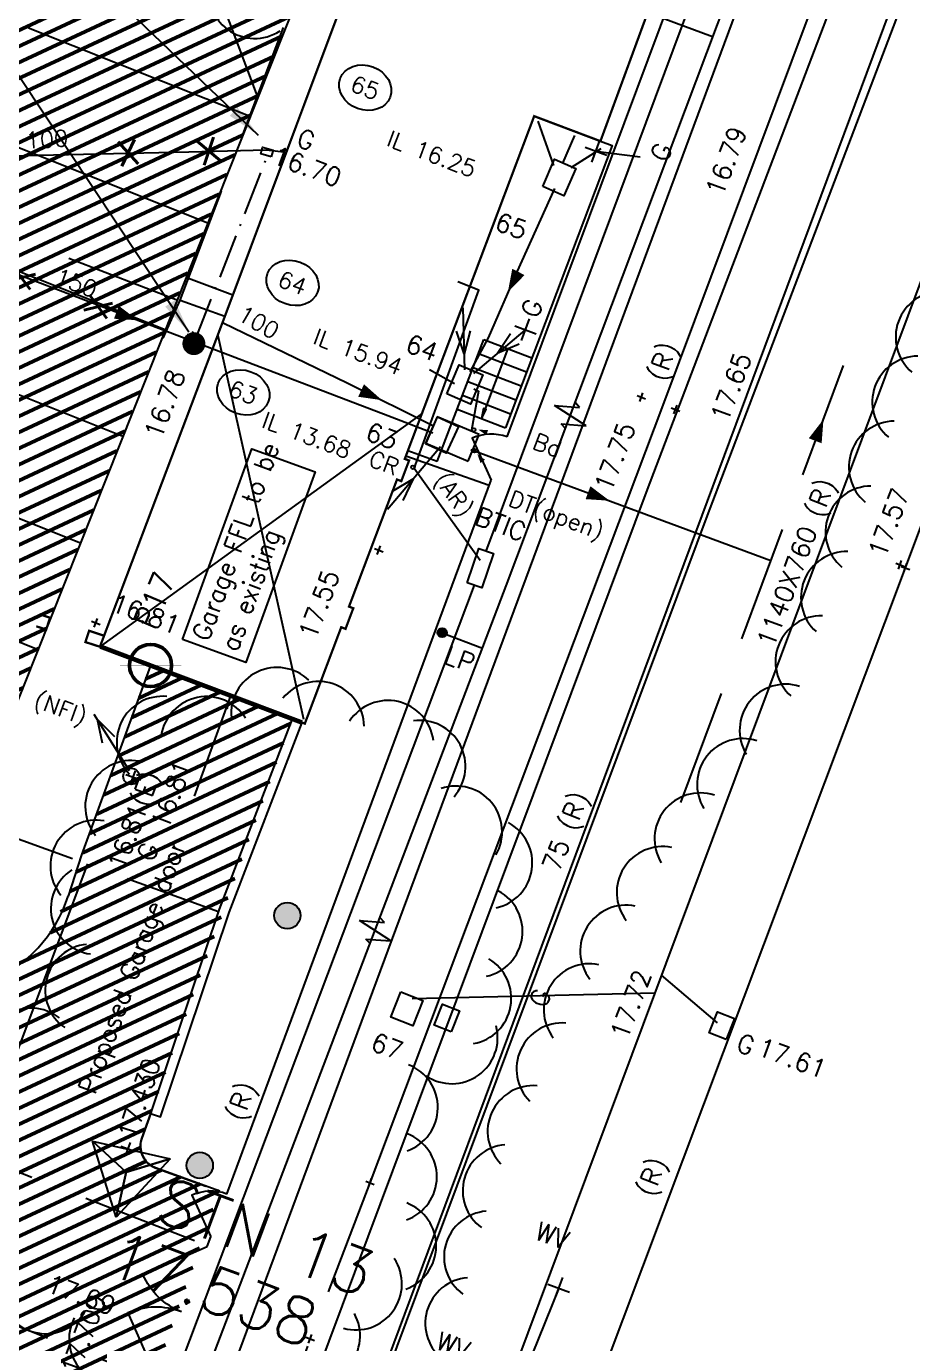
# Model space of a CAD drawing. Header units: millimetres. Extents: x 521005098 to 521837086, y 174609906 to 175681253.
# Drawn here: x 521452388 to 521471702, y 174637008 to 174665702 of the extents above; entities that cross this region are included whole.
import ezdxf
from ezdxf.enums import TextEntityAlignment as Align

# ---------------------------------------------------------------- set-up
doc = ezdxf.new("R2010")
doc.units = ezdxf.units.MM
doc.header["$LTSCALE"] = 200
for name, pattern in [('layout$0$ACAD_ISO02W100', [15, 12, -3]), ('layout$0$ACAD_ISO10W100', [18.5, 12, -3, 0.5, -3]), ('layout$0$DASHED', [19.049999999999997, 12.7, -6.35]), ('layout$0$HIDDEN', [9.524999999999999, 6.35, -3.175]), ('layout$0$survey$0$DASHED', [19.049999999999997, 12.7, -6.35])]:
    doc.linetypes.add(name, pattern=pattern)
doc.layers.add('GT_newcarpark', color=4, linetype='Continuous', lineweight=50)
doc.layers.add('SETTING-OUT', color=3, linetype='Continuous', lineweight=50)
for name, color, linetype in [('layout$0$12', 1, 'Continuous'), ('layout$0$ED-BT', 26, 'Continuous'), ('layout$0$ED-CHAMBER', 7, 'layout$0$HIDDEN'), ('layout$0$ED-FOUL', 3, 'Continuous'), ('layout$0$ED-STORM', 3, 'Continuous'), ('layout$0$GT Drain text', 3, 'Continuous'), ('layout$0$GT Landdrain', 150, 'layout$0$ACAD_ISO10W100'), ('layout$0$GT0-35TXT', 3, 'Continuous'), ('layout$0$GTFWD', 30, 'Continuous'), ('layout$0$survey$0$BOUNDARY', 8, 'Continuous'), ('layout$0$survey$0$BT', 8, 'Continuous'), ('layout$0$survey$0$BUILDING', 8, 'Continuous'), ('layout$0$survey$0$CATV', 8, 'Continuous'), ('layout$0$survey$0$CONTROL', 8, 'Continuous'), ('layout$0$survey$0$DETAIL', 8, 'Continuous'), ('layout$0$survey$0$ELEC', 8, 'Continuous'), ('layout$0$survey$0$GAS', 8, 'Continuous'), ('layout$0$survey$0$LEVEL', 8, 'Continuous'), ('layout$0$survey$0$MH_NUMBER', 8, 'Continuous'), ('layout$0$survey$0$ROAD', 8, 'Continuous'), ('layout$0$survey$0$SERVICE', 8, 'Continuous'), ('layout$0$survey$0$STAIRS', 8, 'Continuous'), ('layout$0$survey$0$STORM', 3, 'Continuous'), ('layout$0$survey$0$TEXT_SERVICE', 8, 'Continuous'), ('layout$0$survey$0$VEGETATION', 8, 'Continuous'), ('layout$0$survey$0$WATER', 8, 'Continuous')]:
    doc.layers.add(name, color=color, linetype=linetype)
doc.styles.add('GT1TO1', font='romans.shx', dxfattribs={"width": 0.95, "height": 2})
doc.styles.add('layout$0$GT1TO200', font='romans.shx', dxfattribs={"width": 0.95, "height": 400})
doc.styles.add('layout$0$GTANYHEIGHT', font='romans.shx', dxfattribs={"width": 0.95})
doc.styles.add('layout$0$ROMANS', font='Romans.shx')
doc.styles.add('layout$0$survey$0$ROMANS', font='Romans.shx')
doc.dimstyles.new('layout$0$NOTEARROW', dxfattribs={"dimscale": 250, "dimtxt": 2, "dimasz": 3, "dimexe": 1, "dimexo": 1, "dimgap": 1, "dimtad": 2, "dimtih": 1, "dimtoh": 1, "dimdec": 4, "dimzin": 0, "dimdsep": 46, "dimtxsty": 'layout$0$GTANYHEIGHT', "dimcen": 3.5, "dimclrd": 7, "dimclre": 7, "dimclrt": 3, "dimadec": 0, "dimazin": 0, "dimtfac": 1, "dimtdec": 4, "dimtofl": 0, "dimtmove": 0, "dimatfit": 3, "dimfxl": 1, "dimtolj": 1, "dimtzin": 0, "dimarcsym": 0})

# ---------------------------------------------------------------- blocks, each defined once
blk = doc.blocks.new('layout$0$F')
at = {"layer": 'layout$0$ED-FOUL'}
blk.add_lwpolyline([(0, 0, 0, 0.3, 0), (-0.5000000000001137, -1.13686837721616e-13, 0.3, 0.3, 0)], format="xyseb", dxfattribs=at)
blk = doc.blocks.new('layout$0$S')
at = {"layer": 'layout$0$ED-STORM'}
blk.add_lwpolyline([(-0.4995716184869252, 0.1497601539370805), (0.001240824864112255, -0.000371970936271282), (-0.4995716184869252, -0.1505040958096231)], dxfattribs=at)
blk = doc.blocks.new('A$C721B0600')
at = {"layer": 'SETTING-OUT', "color": 7, "const_width": 4.5}
for points in [[(5.960464477539062e-08, -1.788139343261719e-07), (-228.9803043007851, 629.1182156205177)], [(5.960464477539062e-08, -1.788139343261719e-07), (-629.1182155609131, -228.980304479599)], [(5.960464477539062e-08, -1.788139343261719e-07), (629.1182156801224, 228.9803041815758)], [(5.960464477539062e-08, -1.788139343261719e-07), (228.9803043603897, -629.118215739727)]]:
    blk.add_lwpolyline(points, dxfattribs=at)
at = {"layer": 'SETTING-OUT', "color": 7}
blk.add_circle((5.960464477539062e-08, -1.788139343261719e-07), 458.7409511085057, dxfattribs=at)
blk = doc.blocks.new('layout')
at = {"layer": 'layout$0$survey$0$SERVICE', "linetype": 'Continuous'}
h = blk.add_hatch(color=256, dxfattribs=at)
edge = h.paths.add_edge_path()
edge.add_arc((521461448.5777937, 174652493.3797099), 100, 0, 360)
at = {"layer": 'layout$0$survey$0$VEGETATION', "linetype": 'Continuous'}
h = blk.add_hatch(color=256, dxfattribs=at)
edge = h.paths.add_edge_path()
edge.add_arc((521458077.4661911, 174646330.8696722), 286.479, 0, 360)
edge = h.paths.add_edge_path()
edge.add_arc((521456167.7557598, 174640890.9442242), 286.479, 0, 360)
at = {"layer": 'layout$0$12', "color": 6}
for p, q in [((521467478.3492916, 174689385.0630989), (521451273.7441895, 174648692.9233828)), ((521455095.9834867, 174651780.7525046), (521453588.3558162, 174647659.027606)), ((521453588.3558162, 174647659.027606), (521453299.5389615, 174646753.8690707))]:
    blk.add_line(p, q, dxfattribs=at)
at = {"layer": 'layout$0$12', "color": 7}
for p, q in [((521452433.3461511, 174665667.4726634), (521457264.700284, 174663744.44972)), ((521451508.8158891, 174663344.7062544), (521456340.170022, 174661421.683311)), ((521450584.2856271, 174661021.9398423), (521455415.63976, 174659098.9168989)), ((521456563.3702593, 174658965.4200524), (521458426.7200918, 174650610.1919728)), ((521449659.7553681, 174658699.1734332), (521454491.109501, 174656776.1504899)), ((521461019.361179, 174657276.5619748), (521453996.8521131, 174652193.7548065)), ((521448735.2251061, 174656376.4070242), (521453566.579239, 174654453.3840808)), ((521447810.6948441, 174654053.6406121), (521452642.048977, 174652130.6176687)), ((521455098.8009993, 174642030.5130001), (521454901.4475448, 174641485.1392695)), ((521455200.9519746, 174640845.0300384), (521456606.0945437, 174640334.785074))]:
    blk.add_line(p, q, dxfattribs=at)
at = {"layer": 'layout$0$12', "color": 3, "linetype": 'layout$0$ACAD_ISO02W100', "ltscale": 0.4, "const_width": 100}
blk.add_lwpolyline([(521458396.0859725, 174650536.396681), (521453996.8521131, 174652193.7548065)], dxfattribs=at)
at = {"layer": 'layout$0$12', "color": 6}
blk.add_arc((521450441.5032328, 174647665.8075408), 3000, 241.8445818762034, 342.3032218778562, dxfattribs=at)
at = {"layer": 'layout$0$12', "color": 7}
blk.add_arc((521455371.6109531, 174641315.0033162), 500, 160.1065095883988, 250.042698230358, dxfattribs=at)
at = {"layer": 'layout$0$ED-BT'}
for points in [[(521460841.2672144, 174656073.3454921), (521462245.0349526, 174659952.221637), (521461792.3527719, 174660134.1182649)], [(521460841.2672145, 174656073.3454919), (521462245.0349526, 174659952.2216368), (521461792.352772, 174660134.1182648)], [(521460841.2672144, 174656073.3454921), (521462245.0349527, 174659952.2216369), (521461792.3527719, 174660134.1182649)], [(521460841.2672147, 174656073.3454919), (521462245.0349526, 174659952.2216368), (521461792.352772, 174660134.1182647)]]:
    blk.add_lwpolyline(points, dxfattribs=at)
at = {"layer": 'layout$0$ED-BT', "linetype": 'layout$0$DASHED'}
for points in [[(521462280.4267334, 174654064.1584901), (521460841.2672144, 174656073.3454921)], [(521462280.4267335, 174654064.1584899), (521460841.2672145, 174656073.3454919)], [(521462280.4267334, 174654064.1584902), (521460841.2672144, 174656073.3454921)], [(521462280.4267336, 174654064.1584899), (521460841.2672147, 174656073.3454919)]]:
    blk.add_lwpolyline(points, dxfattribs=at)
at = {"layer": 'layout$0$ED-BT', "linetype": 'Continuous'}
for centre, radius in [((521460810.6005377, 174656099.5305625), 40), ((521460810.6005378, 174656099.5305624), 40), ((521460810.6005378, 174656099.5305625), 39.99999999999998), ((521460810.6005378, 174656099.5305624), 39.99999999999998)]:
    blk.add_circle(centre, radius, dxfattribs=at)
at = {"layer": 'layout$0$ED-CHAMBER'}
blk.add_lwpolyline([(521461095.7329714, 174656620.2266015), (521462012.9309809, 174656230.8989615), (521462257.6717521, 174656807.6505328), (521461340.5674567, 174657196.9432779), (521461095.7329714, 174656620.2266015)], dxfattribs=at)
at = {"layer": 'layout$0$ED-FOUL', "linetype": 'layout$0$DASHED'}
for p, q in [((521466649.8788357, 174648792.5426086), (521470513.6009393, 174659169.0070587)), ((521466649.8788357, 174648792.5426084), (521470513.6009393, 174659169.0070585))]:
    blk.add_line(p, q, dxfattribs=at)
at = {"layer": 'layout$0$ED-FOUL'}
for points in [[(521464330.0648037, 174663327.4113086), (521464071.4340079, 174662724.2463466)], [(521464330.0648039, 174663327.4113085), (521464071.4340079, 174662724.2463465)], [(521446173.2387908, 174662584.8380893), (521450592.2985815, 174660912.9183258), (521455765.9267056, 174658937.6231672), (521460262.5707414, 174657226.4639475), (521461244.7889079, 174656850.7002006)], [(521463900.8805852, 174662169.9165801), (521463080.1827807, 174660371.342986), (521462451.1086742, 174658919.1770972), (521462050.2283906, 174658178.7199895)], [(521463900.8805854, 174662169.91658), (521463080.1827808, 174660371.3429858), (521462451.1086743, 174658919.177097), (521462050.2283907, 174658178.7199894)], [(521456679.7824879, 174659246.873146), (521459379.9812474, 174657933.6980213), (521461276.3804878, 174656996.01029)], [(521456679.7824879, 174659246.8731459), (521459379.9812476, 174657933.6980211), (521461276.380488, 174656996.0102899)], [(521461175.7899836, 174658228.3755282), (521461718.0528234, 174657921.6748718)], [(521461175.7899837, 174658228.3755282), (521461718.0528235, 174657921.6748717)], [(521462140.562691, 174657804.9002948), (521462240.2993069, 174657752.0769341), (521462091.6964115, 174656903.0643137)], [(521462140.562691, 174657804.9002947), (521462240.299307, 174657752.076934), (521462091.6964117, 174656903.0643136)], [(521462074.7658567, 174656487.3405517), (521468614.1354277, 174654067.7767355)], [(521462074.7658569, 174656487.3405516), (521468614.1354278, 174654067.7767354)]]:
    blk.add_lwpolyline(points, dxfattribs=at)
for points in [[(521463359.0971811, 174656598.187097, 0, 0, 0), (521462664.2434078, 174656783.6402147, 0, 0, 0), (521462243.2287682, 174656913.0235585, 0, 120.64630965952, 0), (521462432.1417089, 174656854.9681237, 120.64630965952, 120.64630965952, 0)], [(521463359.0971813, 174656598.1870968, 0, 0, 0), (521462664.2434081, 174656783.6402146, 0, 0, 0), (521462243.2287683, 174656913.0235583, 0, 120.64630965952, 0), (521462432.141709, 174656854.9681236, 120.64630965952, 120.64630965952, 0)], [(521462948.6067301, 174655572.1202809, 0, 0, 0), (521462479.1848049, 174656029.6512628, 0, 0, 0), (521462216.5375777, 174656383.2185274, 0, 120.6463096595201, 0), (521462334.3896792, 174656224.5698122, 120.6463096595201, 120.6463096595201, 0)], [(521462948.6067303, 174655572.1202807, 0, 0, 0), (521462479.184805, 174656029.6512627, 0, 0, 0), (521462216.5375778, 174656383.2185273, 0, 120.6463096595201, 0), (521462334.3896793, 174656224.5698121, 120.6463096595201, 120.6463096595201, 0)]]:
    blk.add_lwpolyline(points, format="xyseb", dxfattribs=at)
at = {"layer": 'layout$0$ED-FOUL', "linetype": 'Continuous'}
for centre in [(521462138.0970342, 174656910.0126885), (521462138.0970343, 174656910.0126884), (521462155.621769, 174656456.5779583), (521462155.6217691, 174656456.5779582)]:
    blk.add_circle(centre, 40, dxfattribs=at)
at = {"layer": 'layout$0$ED-FOUL'}
for centre, major_axis in [((521459772.0747969, 174664365.0356652), (546.5535515314963, -203.511614964199)), ((521459772.074797, 174664365.0356651), (546.5535515320739, -203.5116149626474)), ((521458188.827081, 174660113.04414), (546.5535515314963, -203.511614964199)), ((521458188.8270811, 174660113.0441399), (546.5535515320739, -203.5116149626474)), ((521457114.1965655, 174657727.5809989), (546.5535515314963, -203.511614964199)), ((521457114.1965656, 174657727.5809987), (546.5535515320739, -203.5116149626474))]:
    blk.add_ellipse(centre, major_axis=major_axis, ratio=0.8266744522902008, dxfattribs=at)
at = {"layer": 'layout$0$ED-STORM'}
for points in [[(521463533.9131607, 174663635.1728576), (521463878.5457612, 174662670.4744743)], [(521446251.623989, 174662740.0414742), (521451001.0357445, 174662856.8842157), (521455927.0167183, 174662968.4837523), (521457614.1413326, 174663010.8250517), (521458065.9009248, 174662959.1349091)], [(521464905.4808828, 174663031.919383), (521464254.7305124, 174662619.2877285)], [(521461897.6188234, 174659571.7315908), (521461935.7814396, 174658220.6945696)], [(521463248.3329037, 174659087.1447666), (521462132.6269537, 174658137.7946083)], [(521460255.9358197, 174655183.9930938), (521461411.3190847, 174656551.6947319)], [(521454638.1409727, 174649488.4013504), (521453868.6334482, 174650711.3953569)]]:
    blk.add_lwpolyline(points, dxfattribs=at)
at = {"layer": 'layout$0$GT Drain text'}
blk.add_lwpolyline([(521455793.8746846, 174652347.4946285), (521457304.8625317, 174656498.8996193), (521458682.8612447, 174655997.3491049), (521457171.8733976, 174651845.9441141)], close=True, dxfattribs=at)
at = {"layer": 'layout$0$GT Landdrain', "ltscale": 0.4}
blk.add_line((521456067.6542164, 174658864.0903511), (521457664.7600342, 174662935.3083124), dxfattribs=at)
at = {"layer": 'layout$0$GTFWD', "color": 7, "const_width": 250}
blk.add_lwpolyline([(521455913.9401038, 174658790.1439926, 1), (521456163.9401038, 174658790.1439926, 1)], format="xyb", close=True, dxfattribs=at)
at = {"layer": 'layout$0$survey$0$BOUNDARY', "linetype": 'Continuous'}
for p, q in [((521462865.1032073, 174656757.1331377), (521474650.3883625, 174688308.8464487)), ((521456754.5295531, 174640267.747052), (521462517.6191542, 174655819.4472453)), ((521456329.7193184, 174639121.3964196), (521456409.657426, 174639337.1094432))]:
    blk.add_line(p, q, dxfattribs=at)
at = {"layer": 'layout$0$survey$0$BOUNDARY', "linetype": 'Continuous', "flags": 128}
for points in [[(521462865.1032073, 174656757.1331377, 0.198912367379658), (521462100.2834314, 174656728.1996287), (521462517.6191542, 174655819.4472453)], [(521456754.5295531, 174640267.747052, 0.198912367379658), (521455995.4586816, 174640239.0310269), (521456409.657426, 174639337.1094432)], [(521455772.0530877, 174637698.8115441, -0.1989123673796581), (521454929.4703327, 174638509.8065807), (521456329.7193184, 174639121.3964196)], [(521455772.0530877, 174637698.8115441, 0.198912367379658), (521454602.7970181, 174637676.4756542), (521455214.386857, 174636276.2266686)]]:
    blk.add_lwpolyline(points, format="xyb", dxfattribs=at)
at = {"layer": 'layout$0$survey$0$BT', "linetype": 'Continuous', "flags": 128}
for points in [[(521462408.7371686, 174654273.0400295), (521504176.1919394, 174766130.9817936)], [(521452087.2413542, 174626835.7879763), (521462151.3362931, 174653526.1498503)]]:
    blk.add_lwpolyline(points, dxfattribs=at)
at = {"layer": 'layout$0$survey$0$BUILDING', "linetype": 'Continuous', "const_width": 50, "flags": 128}
for points in [[(521459419.2790828, 174653062.0529785), (521460465.2041526, 174655831.1034784), (521460558.761389, 174655795.7899751), (521460728.2662047, 174656244.8647099), (521460634.8136286, 174656280.1387088), (521463454.5710881, 174663745.3491989), (521464898.2283058, 174663200.4357761), (521466488.7579132, 174667527.549776), (521464764.0678879, 174668177.4309473), (521460599.1355543, 174669750.6081579), (521456715.0241674, 174659387.8974906), (521453991.3182361, 174652188.4945152), (521458456.7013416, 174650513.6616525), (521459249.6696067, 174652613.0177481), (521459343.226843, 174652577.7042448), (521459512.7316588, 174653026.7789795), (521459419.1744224, 174653062.0924829)], [(521452700.7906715, 174652888.2912114), (521452903.5564311, 174652820.7954739), (521452821.091575, 174652563.3693713), (521452603.3691756, 174652633.1153921)], [(521453991.3182361, 174652188.4945152), (521453675.1785338, 174652289.767909), (521453755.7076652, 174652537.1352735), (521454082.1117489, 174652428.4833769)]]:
    blk.add_lwpolyline(points, dxfattribs=at)
at = {"layer": 'layout$0$survey$0$CATV', "linetype": 'Continuous', "flags": 128}
blk.add_lwpolyline([(521492829.4594973, 174733328.8322166), (521451182.8588755, 174621134.061236)], dxfattribs=at)
at = {"layer": 'layout$0$survey$0$CONTROL', "linetype": 'Continuous'}
for p, q in [((521454566.2134544, 174640740.2117002), (521453832.9142509, 174641420.1172661)), ((521453832.9142509, 174641420.1172661), (521455521.6789422, 174641035.3145663)), ((521454344.0471702, 174639765.203268), (521453832.9142509, 174641420.1172661)), ((521453832.9142509, 174641420.1172661), (521454566.2134544, 174640740.2117002)), ((521455521.6789422, 174641035.3145663), (521454344.0471702, 174639765.203268)), ((521454566.2134544, 174640740.2117002), (521455521.6789422, 174641035.3145663)), ((521455521.6789422, 174641035.3145663), (521454566.2134544, 174640740.2117002)), ((521454344.0471702, 174639765.203268), (521454566.2134544, 174640740.2117002)), ((521454566.2134544, 174640740.2117002), (521454344.0471702, 174639765.203268))]:
    blk.add_line(p, q, dxfattribs=at)
at = {"layer": 'layout$0$survey$0$DETAIL', "linetype": 'Continuous'}
for p, q in [((521455922.5054754, 174660215.1312706), (521456889.2671586, 174659852.7733719)), ((521455741.3887571, 174659737.8603141), (521456715.0241674, 174659387.8974906)), ((521461343.2975017, 174656224.7447527), (521462359.1975435, 174658882.6063359)), ((521462472.5464175, 174655697.8184424), (521460659.8612069, 174656339.3153798)), ((521461343.2975017, 174656224.7447527), (521460699.8953731, 174656452.4403794))]:
    blk.add_line(p, q, dxfattribs=at)
at = {"layer": 'layout$0$survey$0$DETAIL', "linetype": 'layout$0$survey$0$DASHED'}
for p, q in [((521455370.733886, 174658912.2090217), (521455741.3887571, 174659737.8603141)), ((521451003.5757903, 174648441.8560904), (521456575.9953318, 174646420.6810229)), ((521436303.4611404, 174643642.2556084), (521455189.3900661, 174636212.4841347)), ((521456054.2600982, 174639247.2502184), (521446593.3551245, 174642932.6369444))]:
    blk.add_line(p, q, dxfattribs=at)
at = {"layer": 'layout$0$survey$0$DETAIL', "linetype": 'layout$0$survey$0$DASHED', "flags": 128}
for points in [[(521455741.3887571, 174659737.8603141), (521459989.0183122, 174670931.030337), (521465072.9622855, 174668995.2181969)], [(521455686.7682409, 174659733.5025733), (521443936.1462375, 174664255.153746), (521439262.176156, 174655254.827706)]]:
    blk.add_lwpolyline(points, dxfattribs=at)
for points in [[(521457426.5244672, 174664178.4571859), (521456022.167289, 174667903.5749831, 1.11734772358988), (521450955.6845933, 174665318.2031446), (521449604.8920842, 174662254.6463984)], [(521455095.3054823, 174642023.3941799), (521454897.9406037, 174641478.0246177, 0.4138873985779587), (521455197.4296578, 174640837.9078737), (521456602.5618708, 174640327.6311831)]]:
    blk.add_lwpolyline(points, format="xyb", dxfattribs=at)
at = {"layer": 'layout$0$survey$0$DETAIL', "linetype": 'Continuous', "flags": 128}
for points in [[(521464898.2283058, 174663200.4357761), (521465150.832844, 174663105.0893172), (521462830.4003804, 174656957.4905716)], [(521458180.7295697, 174650617.1704852), (521456591.2110689, 174646472.0593387), (521455095.3054823, 174642023.3941799), (521455313.3099842, 174641950.0882912), (521456809.2155708, 174646398.7534501), (521458396.0859725, 174650536.3966809)]]:
    blk.add_lwpolyline(points, dxfattribs=at)
at = {"layer": 'layout$0$survey$0$DETAIL', "flags": 128}
blk.add_lwpolyline([(521453721.8778685, 174647455.8993896), (521451323.8076113, 174641089.9435814)], dxfattribs=at)
at = {"layer": 'layout$0$survey$0$ELEC'}
for p, q in [((521464443.4269983, 174657400.9114155), (521464353.5696553, 174657500.5390117)), ((521463900.8881897, 174657441.5518039), (521464443.4269983, 174657400.9114155)), ((521464587.4554222, 174657000.8416552), (521463900.8881897, 174657441.5518039)), ((521464134.7739567, 174656941.8544475), (521464044.9166137, 174657041.4820436)), ((521464044.9166137, 174657041.4820436), (521464587.4554222, 174657000.8416552)), ((521460189.2906632, 174646179.7769066), (521460099.8269367, 174646279.758113)), ((521459646.9163541, 174646222.5566776), (521460189.2906632, 174646179.7769066)), ((521460331.7401469, 174645779.1422294), (521459646.9163541, 174646222.5566776)), ((521459878.8295643, 174645721.940794), (521459789.3658378, 174645821.9220003)), ((521459789.3658378, 174645821.9220003), (521460331.7401469, 174645779.1422294))]:
    blk.add_line(p, q, dxfattribs=at)
at = {"layer": 'layout$0$survey$0$ELEC', "linetype": 'Continuous', "flags": 128}
for points in [[(521453938.238497, 174630117.4692958), (521462845.3305541, 174653514.2092094), (521472659.8702282, 174679603.5746764), (521492455.1769394, 174733023.8945888), (521508326.2828246, 174775119.2782846), (521529431.4576067, 174832060.3047554), (521564628.2323513, 174926839.3643503)], [(521467343.6060919, 174665471.6884569), (521463968.5649905, 174666728.1934039)], [(521461448.5777937, 174652493.37971), (521462329.0894079, 174652158.1707007)]]:
    blk.add_lwpolyline(points, dxfattribs=at)
at = {"layer": 'layout$0$survey$0$GAS', "linetype": 'Continuous', "flags": 128}
for points in [[(521452776.0748885, 174620443.1393898), (521465925.27057, 174655615.3829958), (521487844.943534, 174713206.2572654), (521515170.5488983, 174786610.0292485), (521539921.1633722, 174853278.6473006), (521583151.6349608, 174969608.0293086), (521602538.7032162, 175021130.6018572)], [(521454084.6028956, 174619873.6736047), (521467233.7985773, 174655045.9172107), (521489153.4715413, 174712636.7914802), (521516479.0769056, 174786040.5634634), (521541229.6913793, 174852709.1815155), (521584460.1629679, 174969038.5635234), (521603847.2312235, 175020561.1360721)]]:
    blk.add_lwpolyline(points, dxfattribs=at)
at = {"layer": 'layout$0$survey$0$LEVEL', "flags": 128}
for points in [[(521456410.3165559, 174660032.0610938), (521456597.7449099, 174659962.2713231)], [(521455893.9471668, 174658994.3657512), (521456081.3755208, 174658924.5759805)], [(521455952.7664584, 174658865.7566889), (521456022.5562291, 174659053.1850429)], [(521465696.4916111, 174657660.6394725), (521465883.9199653, 174657590.8497018)], [(521465755.3109028, 174657532.0304101), (521465825.1006734, 174657719.4587642)], [(521466496.9658548, 174657262.5441303), (521466566.7556255, 174657449.9724844)], [(521466438.1465631, 174657391.1531926), (521466625.5749172, 174657321.363422)], [(521459974.3588988, 174654326.5270279), (521460161.7872529, 174654256.7372572)], [(521460033.1781905, 174654197.9179655), (521460102.9679612, 174654385.3463196)], [(521471392.1074092, 174653876.4543072), (521471461.8971798, 174654063.8826613)], [(521471333.2881175, 174654005.0633696), (521471520.7164716, 174653935.2735989)], [(521471450.118039, 174653938.8933654), (521471637.546393, 174653869.1035947)], [(521471508.9373307, 174653810.284303), (521471578.7271013, 174653997.7126571)], [(521453808.2340108, 174652745.7884803), (521453995.6623648, 174652675.9987096)], [(521453867.0533025, 174652617.1794179), (521453936.8430732, 174652804.607772)], [(521459782.3530887, 174640546.2056179), (521459969.7814428, 174640476.4158472)], [(521459841.1723804, 174640417.5965555), (521459910.9621511, 174640605.0249096)], [(521458478.5897626, 174637147.0543887), (521458666.0181166, 174637077.264618)], [(521458537.4090542, 174637018.4453263), (521458607.1988249, 174637205.8736803)]]:
    blk.add_lwpolyline(points, dxfattribs=at)
at = {"layer": 'layout$0$survey$0$ROAD', "linetype": 'Continuous', "flags": 128}
for points in [[(521458998.1817069, 174620502.2086401), (521464340.4150827, 174634734.1286356), (521471543.832216, 174653903.9984801), (521479105.7772968, 174674151.2516922), (521487334.6457973, 174696088.6873685), (521494653.2191607, 174715604.444048), (521501832.8347423, 174734832.0617595), (521509255.2064461, 174754796.2189236), (521518544.717523, 174779628.8912145), (521526408.0992545, 174800872.3654642), (521534508.2840303, 174822705.271006), (521542913.9456739, 174845337.3127898), (521550827.1654058, 174866665.7794727), (521557707.0985096, 174885238.494243), (521566400.8270524, 174908600.661161), (521582454.9818395, 174951875.0940098), (521598951.3155825, 174996297.6460646), (521607513.4762771, 175019356.8967049)], [(521491259.856371, 174724135.3582482), (521489195.0732952, 174718593.3950672), (521481640.4171979, 174698489.7922324), (521473959.9199076, 174678035.1580968), (521466258.7766733, 174657451.2701604), (521459876.0672657, 174640511.3107325)]]:
    blk.add_lwpolyline(points, dxfattribs=at)
at = {"layer": 'layout$0$survey$0$ROAD', "linetype": 'layout$0$survey$0$DASHED', "flags": 128}
blk.add_lwpolyline([(521459876.0672657, 174640511.3107325), (521458572.3039396, 174637112.1595033), (521457151.9976003, 174633198.5969443)], dxfattribs=at)
at = {"layer": 'layout$0$survey$0$SERVICE'}
for p, q in [((521464712.8632578, 174662746.7029578), (521464887.3376844, 174663215.2738429)), ((521464565.8150284, 174663068.2256137), (521465034.3859136, 174662893.751187)), ((521463030.454994, 174659180.4132444), (521463499.0258791, 174659005.9388177)), ((521463177.5032232, 174658858.8905884), (521463351.9776499, 174659327.4614736)), ((521463755.5711807, 174638303.6990533), (521464224.1420659, 174638129.2246266)), ((521463902.6194099, 174637982.1763974), (521464077.0938367, 174638450.7472826))]:
    blk.add_line(p, q, dxfattribs=at)
at = {"layer": 'layout$0$survey$0$SERVICE', "linetype": 'Continuous', "flags": 128}
for points in [[(521457725.4034201, 174662860.3052916), (521457494.9506981, 174662927.3247099), (521457536.8377433, 174663071.3571096), (521457767.2904652, 174663004.3376913)], [(521463641.5403347, 174662209.8045169), (521463899.7621468, 174662806.3116688), (521464358.6148713, 174662607.6794332), (521464100.3921036, 174662011.1719862)], [(521461548.7320848, 174657695.4669842), (521461821.0095307, 174658329.4740335), (521462335.5653419, 174658108.495769), (521462063.2891467, 174657474.4880593)], [(521461084.2970269, 174656610.5966985), (521461350.7296745, 174657192.5015867), (521461805.3436478, 174656984.3505692), (521461538.9100447, 174656402.4453858)], [(521461990.6132941, 174653581.5399027), (521462248.0141695, 174654328.430082), (521462569.4601675, 174654217.6499771), (521462312.0592922, 174653470.7597979)], [(521460545.2163382, 174644670.5803401), (521461028.7721957, 174644479.3370242), (521460811.784838, 174643930.6875453), (521460328.2289804, 174644121.9308612)], [(521461646.0812223, 174643798.8101856), (521461273.8662326, 174643945.2898769), (521461453.3035355, 174644401.2524082), (521461825.5182302, 174644254.7736723)], [(521467639.6048487, 174643631.1484279), (521467267.389859, 174643777.6281192), (521467446.8271618, 174644233.5906505), (521467819.0418565, 174644087.1119147)]]:
    blk.add_lwpolyline(points, close=True, dxfattribs=at)
at = {"layer": 'layout$0$survey$0$SERVICE', "linetype": 'Continuous'}
for centre, radius in [((521461448.5777937, 174652493.3797099), 100), ((521454673.5210453, 174649365.9201981), 175)]:
    blk.add_circle(centre, radius, dxfattribs=at)
at = {"layer": 'layout$0$survey$0$STAIRS', "linetype": 'Continuous'}
for p, q in [((521462359.1975435, 174658882.6063359), (521463406.0154877, 174658482.4867811)), ((521462242.804831, 174658578.0924011), (521463289.6227752, 174658177.9728464)), ((521462126.4121186, 174658273.5784663), (521463173.2300627, 174657873.4589115)), ((521462010.019406, 174657969.0645315), (521463056.8373502, 174657568.9449767)), ((521461893.6266935, 174657664.5505967), (521462940.4446378, 174657264.431042)), ((521461777.233981, 174657360.036662), (521462830.4003804, 174656957.4905716))]:
    blk.add_line(p, q, dxfattribs=at)
at = {"layer": 'layout$0$survey$0$STAIRS', "flags": 128}
for points in [[(521462878.4309525, 174658684.1425613), (521462303.8171806, 174657158.7636167)], [(521462319.57332, 174657187.8248723), (521462309.3955598, 174657183.216923)], [(521462327.3957864, 174657202.3497309), (521462312.1935623, 174657195.4669712)], [(521462335.2826691, 174657216.9037538), (521462314.9915649, 174657207.7170195)], [(521462343.1695517, 174657231.4577768), (521462317.7895674, 174657219.9670677)], [(521462351.0388083, 174657245.9650094), (521462320.5875698, 174657232.217116)], [(521462358.8789008, 174657260.5366583), (521462323.3679464, 174657244.420374)], [(521462366.7481575, 174657275.043891), (521462326.1659489, 174657256.6704223)], [(521462374.6350402, 174657289.5979139), (521462328.9639515, 174657268.9204705)], [(521462382.5219228, 174657304.1519367), (521462331.7619541, 174657281.1705187)], [(521462390.3443892, 174657318.6767954), (521462334.5599564, 174657293.4205669)], [(521462398.2312719, 174657333.2308182), (521462337.3403331, 174657305.623825)], [(521462406.1005284, 174657347.738051), (521462340.1383356, 174657317.8738732)], [(521462402.0059972, 174657356.8675259), (521462342.9363381, 174657330.1239215)], [(521462388.764365, 174657361.8556794), (521462345.7343407, 174657342.3739697)], [(521462375.5227326, 174657366.8438328), (521462348.5323431, 174657354.6240179)], [(521462362.2811004, 174657371.8319863), (521462351.3303456, 174657366.8740662)]]:
    blk.add_lwpolyline(points, dxfattribs=at)
blk.add_lwpolyline([(521462303.8171806, 174657158.7636167), (521462409.4924324, 174657354.0473685), (521462353.2037977, 174657375.2514272)], close=True, dxfattribs=at)
at = {"layer": 'layout$0$survey$0$STORM', "linetype": 'Continuous', "flags": 128}
for points in [[(521509746.3242924, 174761457.9356498), (521456539.6114721, 174619114.3472477)], [(521467447.1482587, 174643995.2479027), (521466229.2463447, 174645036.967251)], [(521460796.7726188, 174644522.8259973), (521466084.4727421, 174644649.655331)]]:
    blk.add_lwpolyline(points, dxfattribs=at)
at = {"layer": 'layout$0$survey$0$TEXT_SERVICE', "linetype": 'Continuous'}
blk.add_line((521464800.100471, 174662980.9884003), (521465766.8752556, 174662855.8234361), dxfattribs=at)
at = {"layer": 'layout$0$survey$0$VEGETATION', "linetype": 'Continuous'}
for centre in [(521458077.4661911, 174646330.8696722), (521456167.7557598, 174640890.9442242)]:
    blk.add_circle(centre, 286.479, dxfattribs=at)
for centre, start, end in [((521457366.9118354, 174666438.9820145), 164.0048486307625, 303.2765790181269), ((521472331.5302222, 174658932.8059896), 90.54455555360967, 229.8162859409741), ((521471821.6249833, 174657518.0068349), 90.54455555360967, 229.8162859409741), ((521471311.7197443, 174656103.2076802), 90.54455555360967, 229.8162859409741), ((521470801.8145055, 174654688.4085256), 90.54455555360967, 229.8162859409741), ((521470266.6994078, 174653260.9034303), 88.77646152287451, 228.048191910239), ((521469713.3844901, 174651862.510566), 88.77646152287451, 228.048191910239), ((521457852.2064766, 174650736.2052951), 46.19682930977822, 185.4685596971426), ((521458749.6971198, 174650432.7032962), 1.408992436394904, 140.6807228237593), ((521468931.4464044, 174650372.3190254), 72.2809283205404, 211.5526587079049), ((521455357.9008062, 174650108.1027538), 84.58204309711769, 223.8537734844821), ((521456313.769032, 174650102.4101054), 31.93089273732139, 171.2026231246858), ((521460267.6111093, 174650018.0158641), 7.432486887706552, 146.704217275071), ((521460957.9205669, 174649584.2802875), 318.534645275457, 97.8063756628214), ((521468003.8443914, 174649188.5899574), 72.2809283205404, 211.5526587079049), ((521454670.9590102, 174648710.3682602), 80.06942344668434, 219.3411538340488), ((521461755.7782924, 174648154.7584415), 329.974448020488, 109.2461784078524), ((521467076.2423784, 174648004.8608895), 72.2809283205404, 211.5526587079049), ((521453911.9218161, 174647411.1564938), 80.06942344668434, 219.3411538340488), ((521462414.1530198, 174647477.724964), 282.2130893279736, 61.48481971533806), ((521466253.4089478, 174646836.1365102), 78.43775937657233, 217.7094897639368), ((521453922.3968894, 174646486.284383), 122.6920847202004, 261.9638151075648), ((521462200.8134137, 174645988.2368343), 282.2130893279736, 61.48481971533806), ((521465458.1125823, 174645559.7495425), 78.43775937657233, 217.7094897639368), ((521453800.0053895, 174644710.3395268), 95.65513432738119, 234.9268647147456), ((521461956.143719, 174644527.1479444), 280.2520641957468, 59.52379458311111), ((521464662.8162166, 174644283.3625747), 78.43775937657233, 217.7094897639368), ((521452496.7701196, 174643314.9089345), 52.23010004274114, 191.5018304301056), ((521464069.4037909, 174642993.8277858), 85.60617023464799, 224.8779006220124), ((521461658.8120783, 174643670.1320389), 235.8104761101322, 15.08220649749655), ((521460355.164704, 174642150.9272465), 289.4887032184745, 68.7604336058389), ((521463439.5992537, 174641628.1754707), 85.60617023464799, 224.8779006220124), ((521460333.49036, 174640642.6480826), 289.8074187520808, 69.07914913944516), ((521462897.3853555, 174640342.9904012), 94.61077086209474, 233.8825012494592), ((521460318.8702381, 174639138.0302148), 289.8074187520808, 69.07914913944516), ((521462489.0860653, 174638895.595607), 94.61077086209474, 233.8825012494592), ((521459571.4883826, 174638308.0636153), 254.3392913676529, 33.6110217550173), ((521462080.7867752, 174637448.2008127), 94.61077086209474, 233.8825012494592), ((521452811.7253348, 174638225.1237809), 190.2398467038868, 329.5115770912512), ((521458660.9636348, 174637180.8347698), 249.7049626818222, 28.97669306918661), ((521454318.9779953, 174637109.6357259), 152.6556622542092, 291.9273926415736)]:
    blk.add_arc(centre, 1000, start, end, dxfattribs=at)
at = {"layer": 'layout$0$survey$0$WATER', "linetype": 'Continuous', "flags": 128}
for points in [[(521603361.6109805, 175020829.9786618), (521457902.3383468, 174630344.4096291), (521460680.1481287, 174629309.6513116)], [(521463989.8566233, 174638216.46184), (521463108.7132292, 174636022.3188093), (521456971.3089224, 174619058.2463185)]]:
    blk.add_lwpolyline(points, dxfattribs=at)
at = {"layer": 'layout$0$ED-FOUL', "linetype": 'Continuous'}
for p, xscale, yscale, zscale, rotation in [((521462879.9751458, 174659909.1801101), 1000, 1000, 1000, 242.5409474811188), ((521462879.9751458, 174659909.18011), 999.9999999972845, 999.9999999972845, 999.9999999972845, 242.540947482981), ((521454818.4421098, 174659299.3735076), 1000, 1000, 1000, 339.5769642292904), ((521454818.4421099, 174659299.3735074), 1000.000000025161, 1000, 1000, 339.5769642299309), ((521460136.3955147, 174657559.6837509), 1000, 1000, 1000, 335.1667126091305), ((521460136.3955148, 174657559.6837508), 1000.000000008915, 1000.000000008915, 1000.000000008915, 335.1667126097965), ((521469758.4504312, 174657140.964619), 1000, 1000, 1000, 68.8907856457623), ((521469758.4504313, 174657140.9646189), 999.9999999911707, 999.9999999911707, 999.9999999911707, 68.8907856450992), ((521465096.248188, 174655369.3934406), 1000, 1000, 1000, 339.5769642292904), ((521465096.2481881, 174655369.3934405), 1000.000000025161, 1000, 1000, 339.5769642299309)]:
    blk.add_blockref('layout$0$F', p, dxfattribs=dict(at, xscale=xscale, yscale=yscale, zscale=zscale, rotation=rotation))
at = {"layer": 'layout$0$ED-STORM', "linetype": 'Continuous'}
for p, xscale, yscale, zscale, rotation in [((521461929.5539718, 174658566.4076204), 1000.000000002361, 1000.000000002361, 1000.000000002361, 271.9405689369865), ((521462647.1343371, 174658575.5870804), 1000.000000006122, 1000.000000006122, 1000.000000006122, 219.6907892621763), ((521460814.701124, 174655845.4395983), 999.9999999836994, 1000, 1000, 47.85706819737673), ((521453937.9997174, 174650601.1501303), 999.9999999989263, 999.9999999989263, 999.9999999989263, 118.4198628893756)]:
    blk.add_blockref('layout$0$S', p, dxfattribs=dict(at, xscale=xscale, yscale=yscale, zscale=zscale, rotation=rotation))
at = {"layer": 'layout$0$ED-BT', "linetype": 'Continuous', "style": 'layout$0$ROMANS'}
for s, height, rotation, p in [('CR', 360, 339.5769642292904, (521459780.4096435, 174656036.1204754)), ('CR', 360, 339.5769636610422, (521459780.4096437, 174656036.1204752)), ('CR', 359.9999999999998, 339.576965261256, (521459780.4096437, 174656036.1204753)), ('CR', 359.9999999999998, 339.576965261256, (521459780.4096437, 174656036.1204751)), ('(AR)', 360, 305.4028962334562, (521461177.0039704, 174655761.9458497)), ('(AR)', 360, 305.4028978894887, (521461177.0039704, 174655761.9458495)), ('(AR)', 359.9999999999998, 305.4028969002683, (521461177.0039706, 174655761.9458497)), ('(AR)', 359.9999999999998, 305.4028969002683, (521461177.0039706, 174655761.9458495))]:
    blk.add_text(s, height=height, rotation=rotation, dxfattribs=at).set_placement(p, align=Align.BOTTOM_LEFT)
at = {"layer": 'layout$0$ED-FOUL', "style": 'layout$0$ROMANS'}
for s, rotation, p in [('65', 339.5769642292904, (521459772.0747969, 174664365.0356653)), ('65', 339.5769636610422, (521459772.074797, 174664365.0356651)), ('64', 339.5769642292904, (521458188.827081, 174660113.04414)), ('64', 339.5769636610422, (521458188.827081, 174660113.0441399)), ('63', 339.5769642292904, (521457114.1965655, 174657727.5809989)), ('63', 339.5769636610422, (521457114.1965656, 174657727.5809987))]:
    blk.add_text(s, height=360, rotation=rotation, dxfattribs=at).set_placement(p, align=Align.MIDDLE_CENTER)
at = {"layer": 'layout$0$ED-FOUL', "linetype": 'Continuous', "style": 'layout$0$ROMANS'}
for s, rotation, p in [('IL 16.25', 339.5769642292904, (521460174.0125029, 174663009.106149)), ('IL 16.25', 339.5769636610422, (521460174.012503, 174663009.1061488)), ('150', 339.5769642292904, (521452942.2532045, 174660003.760729)), ('150', 339.5769636610422, (521452942.2532046, 174660003.7607288)), ('100', 330.1635090078898, (521456905.3371688, 174659235.6956295)), ('100', 330.1635087777181, (521456905.3371688, 174659235.6956294)), ('IL 15.94', 339.5769642292904, (521458568.838158, 174658698.2281718)), ('IL 15.94', 339.5769636610422, (521458568.8381581, 174658698.2281717)), ('IL 13.68', 339.5769642292904, (521457451.8116328, 174656879.6821945)), ('IL 13.68', 339.5769636610422, (521457451.8116329, 174656879.6821943)), ('Bd', 339.5769642292904, (521463354.1060319, 174656415.4651922)), ('Bd', 339.5769636610422, (521463354.106032, 174656415.4651921)), ('DT(open)', 339.5769642292904, (521462825.2694207, 174655169.2603065)), ('DT(open)', 339.5769636610422, (521462825.2694207, 174655169.2603063))]:
    blk.add_text(s, height=360, rotation=rotation, dxfattribs=at).set_placement(p, align=Align.BOTTOM_LEFT)
at = {"layer": 'layout$0$ED-FOUL', "style": 'layout$0$ROMANS'}
for rotation, p in [(69.5769642292904, (521468672.6772606, 174652143.9423568)), (69.57696526125602, (521468672.6772608, 174652143.9423567))]:
    blk.add_text('1140X760 (R)', height=400, rotation=rotation, dxfattribs=at).set_placement(p)
at = {"layer": 'layout$0$ED-STORM', "linetype": 'Continuous', "style": 'layout$0$ROMANS'}
for s, rotation, p in [('100', 3.471264985673355, (521452391.0098014, 174662927.719543)), ('(NFI)', 339.5769636610422, (521452485.6909385, 174650787.3401522))]:
    blk.add_text(s, height=360, rotation=rotation, dxfattribs=at).set_placement(p, align=Align.BOTTOM_LEFT)
at = {"layer": 'layout$0$GT Drain text', "char_height": 400, "attachment_point": 1, "rotation": 70, "style": 'layout$0$GT1TO200'}
for s, insert, width in [('Garage FFL to be as existing', (521455984.8887814, 174652423.4871), 5149.643), ('Proposed Garage door', (521453508.4209836, 174642556.3594966), 6751.0053)]:
    blk.add_mtext(s, dxfattribs=dict(at, insert=insert, width=width))
at = {"layer": 'layout$0$GT0-35TXT', "color": 3, "width": 20360.1697, "attachment_point": 1, "style": 'layout$0$GT1TO200'}
for s, insert, char_height, rotation in [('16.81(E)', (521454147.1425992, 174647437.9036167), 399.9999999999999, 69.57696422929038), ('+', (521454430.8413751, 174649227.3656607), 400, 69.57696422929038), ('17.430', (521454375.477504, 174641560.2785784), 399.9999999999999, 71.5769642292904), ('+', (521454316.6746637, 174641132.8938679), 400, 69.57696422929038), ('17.700', (521453134.9406137, 174636435.8965174), 400, 69.57696422929038)]:
    blk.add_mtext(s, dxfattribs=dict(at, insert=insert, char_height=char_height, rotation=rotation))
at = {"layer": 'layout$0$GTFWD', "color": 3, "style": 'layout$0$GT1TO200', "width": 0.95}
for rotation, p in [(8.620466108897647, (521454371.8881193, 174662640.6860304)), (15.73836381447217, (521456171.344601, 174662652.7667715)), (69.99999999625355, (521452434.6764057, 174659876.3618194)), (69.99999999625355, (521454107.2590177, 174659245.9663544))]:
    blk.add_text('x', height=800, rotation=rotation, dxfattribs=at).set_placement(p)
at = {"layer": 'layout$0$survey$0$BT', "linetype": 'Continuous', "style": 'layout$0$survey$0$ROMANS'}
blk.add_text('(R)', height=400, rotation=69.5769642292904, dxfattribs=at).set_placement((521457100.3311627, 174641832.8511124))
at = {"layer": 'layout$0$survey$0$CATV', "linetype": 'Continuous', "style": 'layout$0$survey$0$ROMANS'}
blk.add_text('(R)', height=400, rotation=69.5769642292904, dxfattribs=at).set_placement((521466287.2901083, 174657947.0488132))
at = {"layer": 'layout$0$survey$0$CONTROL', "style": 'layout$0$survey$0$ROMANS'}
for s, p in [('STN 13', (521455144.4481225, 174639715.2021058)), ('17.538', (521454068.1679806, 174638552.9208785))]:
    blk.add_text(s, height=1000, rotation=339.5769642292904, dxfattribs=at).set_placement(p)
at = {"layer": 'layout$0$survey$0$LEVEL', "style": 'layout$0$survey$0$ROMANS'}
for s, rotation, p in [('16.79', 69.5769642292904, (521467558.098025, 174661977.5968283)), ('16.70', 339.5769642292904, (521457714.1999395, 174662728.9039784)), ('17.65', 69.5769642292904, (521467665.4439768, 174657053.1009509)), ('16.78', 69.5769642292904, (521455324.0860193, 174656684.076565)), ('17.75', 69.5769642292904, (521465132.7394876, 174655533.5253901)), ('17.57', 69.5769642292904, (521471099.7393318, 174654099.7926511)), ('17.55', 69.5769642292904, (521458686.750106, 174652318.9298673)), ('16.81', 339.5769642292904, (521454194.892848, 174652981.2452971)), ('16.81', 69.5769642292904, (521455468.9611958, 174648178.2241075)), ('17.72', 69.5769642292904, (521465480.8530384, 174643607.3771673)), ('17.61', 339.5769642292904, (521468280.4411403, 174643309.2462656)), ('17.69', 339.5769642292904, (521452792.1058242, 174638151.490915))]:
    blk.add_text(s, height=400, rotation=rotation, dxfattribs=at).set_placement(p)
at = {"layer": 'layout$0$survey$0$MH_NUMBER', "linetype": 'Continuous', "style": 'layout$0$survey$0$ROMANS'}
for s, p in [('65', (521462563.6733605, 174661284.2397059)), ('64', (521460618.5102792, 174658631.4915704)), ('63', (521459745.4302766, 174656712.4899403)), ('67', (521459859.5937623, 174643417.0561894))]:
    blk.add_text(s, height=400, rotation=339.5769642292904, dxfattribs=at).set_placement(p)
at = {"layer": 'layout$0$survey$0$STORM', "linetype": 'Continuous', "style": 'layout$0$survey$0$ROMANS'}
blk.add_text('(R)', height=400, rotation=69.5769642292904, dxfattribs=at).set_placement((521466048.0228148, 174640187.6131649))
at = {"layer": 'layout$0$survey$0$TEXT_SERVICE', "linetype": 'Continuous', "style": 'layout$0$survey$0$ROMANS'}
for s, rotation, p in [('G', 339.5769642292904, (521458244.7603338, 174663108.3092636)), ('G', 69.5769642292904, (521466347.5223989, 174662722.4163036)), ('G', 69.5769642292904, (521463528.1021826, 174659320.4827991)), ('BTIC', 339.5769642292904, (521462122.8191848, 174654870.1700481)), ('LP', 339.5769642292904, (521461457.2610635, 174651848.9201997)), ('G', 69.5769642292904, (521455155.5626552, 174647484.1979264)), ('G', 69.5769642292904, (521463707.4305981, 174644300.1948611)), ('G', 339.5769642292904, (521467826.9633437, 174643401.0552889)), ('WV', 339.5769642292904, (521463439.3312298, 174639299.5156304)), ('WV', 339.5769642292904, (521461281.0379655, 174636905.0287571))]:
    blk.add_text(s, height=400, rotation=rotation, dxfattribs=at).set_placement(p)
at = {"layer": 'layout$0$survey$0$WATER', "linetype": 'Continuous', "style": 'layout$0$survey$0$ROMANS'}
blk.add_text('75 (R)', height=400, rotation=68.81220684895528, dxfattribs=at).set_placement((521463993.6438977, 174647258.3880771))
at = {"layer": 'layout$0$GT Drain text'}
for points in [[(521455931.5244681, 174659039.2961809), (521449990.2877694, 174667978.9320199), (521451329.3204264, 174671575.0562728)], [(521457447.7075961, 174663325.7734851), (521454183.2405777, 174666452.822004), (521455522.2732347, 174670048.9462569)]]:
    blk.add_leader(points, dimstyle='layout$0$NOTEARROW', dxfattribs=at)
at = {"layer": 'layout$0$GT0-35TXT', "color": 7, "ltscale": 0.4}
blk.add_leader([(521456838.9295089, 174651121.4637955), (521456043.8053472, 174648936.878116)], dimstyle='layout$0$NOTEARROW', override={"dimscale": 100, "dimgap": 1, "dimtad": 0}, dxfattribs=at)

msp = doc.modelspace()

# ---------------------------------------------------------------- hatches: boundary and pattern name
at = {"layer": 'GT_newcarpark'}
h = msp.add_hatch(dxfattribs=at)
h.set_pattern_fill('ANSI31', color=256, scale=100, angle=90, style=0)
h.set_pattern_definition([(205, (0, 0), (134.181298102672, -287.7527223841363), [])])
h.paths.add_polyline_path([(521435500.5826442, 174645121.5191044), (521437770.0063487, 174643906.9373704), (521435383.9369839, 174639448.6105033), (521450945.4279665, 174631120.1953819), (521453469.9050714, 174635837.1345761), (521454764.0318438, 174635144.5261562), (521456606.0945436, 174640334.785074), (521455382.1194021, 174640779.2432851), (521455089.8619884, 174640901.9445783), (521454931.6414776, 174641077.4599294), (521454874.3368818, 174641262.8640983), (521454901.4475567, 174641485.1396754), (521455095.3054823, 174642023.3941799), (521458180.7295696, 174650617.1704852), (521455095.9834867, 174651780.7525046), (521453446.8658902, 174647215.5949876), (521453299.5389615, 174646753.8690707), (521452902.1538997, 174645949.6495366), (521452100.2517913, 174645166.0969136), (521451145.9214364, 174644749.6808298), (521450025.2332576, 174644694.8280208), (521449401.6181723, 174644851.7998896), (521448210.5253635, 174645457.1830444), (521447668.1903806, 174645923.9841687), (521447074.4911865, 174646513.5122285), (521446604.351182, 174647035.9128624), (521446223.2326704, 174647546.7446761), (521445707.7319427, 174648325.2354226), (521450386.1951388, 174646463.0676291), (521465990.7482413, 174685667.551579), (521459833.4779511, 174688123.9598285), (521459380.6167809, 174688336.8299567), (521458743.1016591, 174688428.196102), (521457757.2980633, 174688317.4889646), (521455625.1511309, 174687863.2781713), (521454420.510649, 174686865.4739693), (521449582.6433827, 174688791.0893339), (521436639.2197247, 174656272.3595922), (521441470.5738567, 174654349.3366492), (521441144.5850649, 174653635.9178389), (521440398.1674202, 174652649.6148048), (521439495.8522063, 174651914.3824973), (521438602.8203115, 174651462.8864664), (521438290.6377677, 174651354.0070684)])

# ---------------------------------------------------------------- block references
msp.add_blockref('layout', (0, 0))
at = {"layer": 'SETTING-OUT', "color": 7, "rotation": 69.99999934060686}
msp.add_blockref('A$C721B0600', (521455095.9834865, 174651780.7525001), dxfattribs=at)

# ---------------------------------------------------------------- texts
at = {"layer": 'SETTING-OUT', "insert": (521454711.0081744, 174652725.5069995), "char_height": 499.9999999999999, "width": 1575.137, "attachment_point": 1, "rotation": 67.14, "style": 'GT1TO1'}
msp.add_mtext('P17', dxfattribs=at)

doc.saveas('drawing.dxf')
